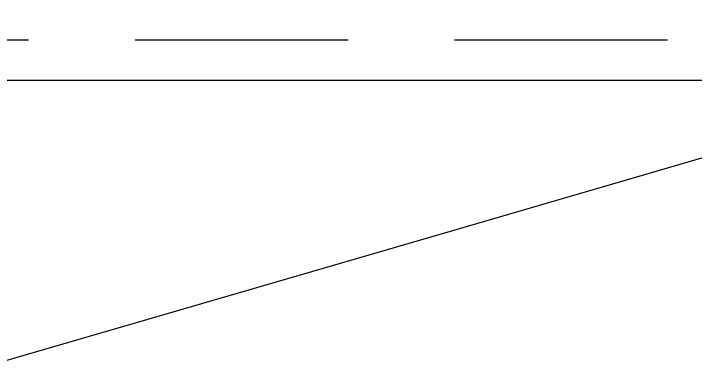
# Model space of a CAD drawing. Header units: inches. Extents: x -763.7 to -743.6, y -114.5 to -97.7.
# Drawn here: x -760.911 to -760.111, y -101.43 to -101.013 of the extents above; entities that cross this region are included whole.
import ezdxf

# ---------------------------------------------------------------- set-up
doc = ezdxf.new("R2010")
doc.units = ezdxf.units.IN
doc.header["$MEASUREMENT"] = 0
doc.linetypes.add('HIDDEN', pattern=[0.375, 0.25, -0.125])
for name, color, linetype in [('FSBP-ADHESIVE', 1, 'HIDDEN'), ('FSBP-ANNO-NOTE', 7, 'CONTINUOUS'), ('FSBP-WOOD', 7, 'CONTINUOUS')]:
    doc.layers.add(name, color=color, linetype=linetype)
doc.styles.add('ARIAL_NAR', font='ARIALN.TTF')
doc.dimstyles.new('FSBP-LEADER', dxfattribs={"dimtxt": 0.1875, "dimasz": 0.25, "dimexe": 0.0625, "dimexo": 0.125, "dimgap": 0.125, "dimtad": 0, "dimtih": 1, "dimtoh": 1, "dimdec": 4, "dimzin": 0, "dimdsep": 46, "dimlunit": 4, "dimtxsty": 'ARIAL_NAR', "dimcen": 0.09375, "dimclrd": 256, "dimclre": 256, "dimclrt": 256, "dimadec": 0, "dimazin": 0, "dimtfac": 1, "dimtdec": 4, "dimtofl": 0, "dimtmove": 0, "dimatfit": 3, "dimfxl": 0, "dimtolj": 1, "dimtzin": 0, "dimlwd": -1, "dimlwe": -1, "dimarcsym": 0})

msp = doc.modelspace()

# ---------------------------------------------------------------- linework, layer by layer
at = {"layer": 'FSBP-ADHESIVE', "linetype": 'HIDDEN'}
msp.add_line((-759.76891, -101.04449), (-762.4213, -101.04449), dxfattribs=at)
at = {"layer": 'FSBP-WOOD', "linetype": 'Continuous'}
for p, q in [((-759.79082, -101.09136), (-760.38705, -101.26555)), ((-760.38705, -101.26555), (-761.7423, -101.66029))]:
    msp.add_line(p, q, dxfattribs=at)
for points in [[(-760.30457, -101.09136), (-759.79082, -101.09136), (-759.79082, -101.84136), (-760.39325, -101.84136), (-761.66924, -101.84136), (-762.40624, -101.84136), (-762.40624, -101.4605), (-762.40624, -101.09136), (-761.75792, -101.09136)], [(-761.75792, -101.09136), (-760.30457, -101.09136)]]:
    msp.add_lwpolyline(points, dxfattribs=at)

# ---------------------------------------------------------------- leaders
at = {"layer": 'FSBP-ANNO-NOTE'}
msp.add_leader([(-761.73796, -101.60301), (-760.83118, -100.46015), (-759.33245, -100.46015)], dimstyle='FSBP-LEADER', dxfattribs=at)

doc.saveas('drawing.dxf')
